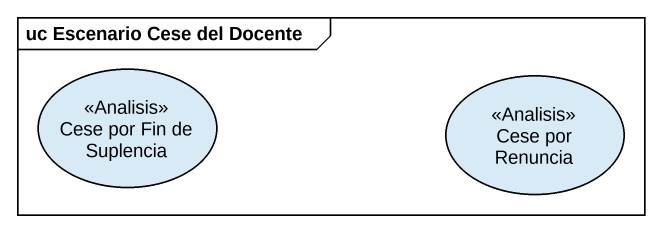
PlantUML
@startuml
mainframe uc Escenario Cese del Docente
usecase "Cese por Fin de Suplencia" as Cese_por_Fin_de_Suplencia <<Analisis>>
usecase "Cese por Renuncia" as Cese_por_Renuncia <<Analisis>>
@enduml
